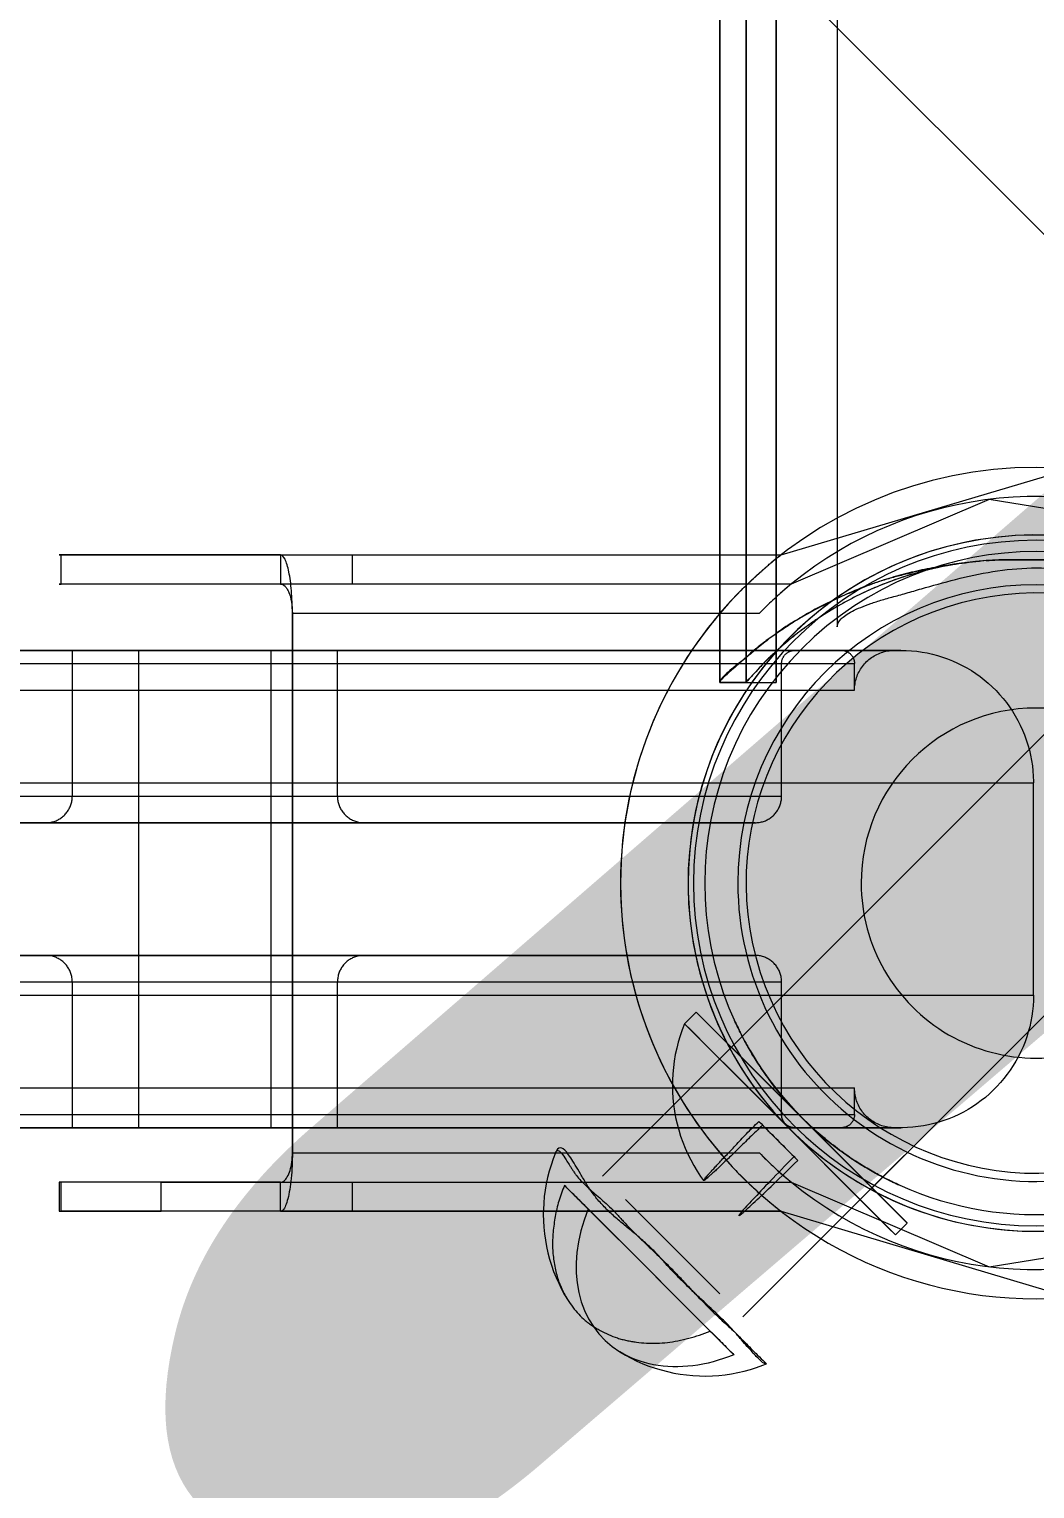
# Model space of a CAD drawing. Header units: millimetres. Extents: x -32954 to 151739, y -65671 to 56243.
# Drawn here: x -11425.02 to -11394.68, y -48959.29 to -48915.26 of the extents above; entities that cross this region are included whole.
import ezdxf

# ---------------------------------------------------------------- set-up
doc = ezdxf.new("R2010")
doc.units = ezdxf.units.MM
for name, color, linetype, lineweight in [('G-IMPT', 7, 'Continuous', 9), ('I-FURN', 7, 'Continuous', 9), ('I-FURN-IDEN', 7, 'Continuous', 9)]:
    doc.layers.add(name, color=color, linetype=linetype, lineweight=lineweight)
doc.styles.add('GOST Common_I', font='GOST_Common Italic.ttf', dxfattribs={"width": 0.9, "height": 150})

# ---------------------------------------------------------------- blocks, each defined once
blk = doc.blocks.new('М25-М26_Столик манипуляционный - МСК-5501_dwg-9496848-О_ТХ_01')
at = {"layer": 'G-IMPT'}
for p, q in [((319.873, 4.075), (324.271, -0.323)), ((319.599, 2.934), (295.204, -21.461)), ((323.143, -0.609), (320.298, 2.235)), ((320.298, 2.235), (323.143, -0.609)), ((314.997, 0.453), (314.643, 0.1)), ((314.997, 0.453), (321.36, -5.91)), ((321.007, -6.264), (314.643, 0.1)), ((314.644, 0.099), (321.007, -6.264)), ((333.551, -0.253), (318.451, -0.253)), ((318.451, -0.253), (331.391, -0.253)), ((331.391, -0.253), (333.75, -0.253)), ((332.314, -0.253), (332.314, -0.253)), ((332.314, -0.253), (332.314, -0.253)), ((333.551, -0.253), (340.173, -0.253)), ((335.834, -0.253), (335.834, -0.253)), ((335.834, -0.253), (335.834, -0.253)), ((340.234, -0.253), (337.154, -0.253)), ((340.234, -0.253), (340.173, -0.253)), ((340.234, -1.133), (340.234, -0.253)), ((340.234, -1.133), (340.234, -0.253)), ((315.704, -0.961), (291.309, -25.356)), ((299.447, -25.703), (323.842, -1.308)), ((319.946, -5.204), (315.704, -0.961)), ((315.704, -0.961), (319.946, -5.203)), ((333.551, -1.133), (318.143, -1.133)), ((333.551, -1.133), (318.143, -1.133)), ((331.391, -1.133), (318.143, -1.133)), ((333.75, -1.133), (331.391, -1.133)), ((332.314, -1.133), (332.314, -1.133)), ((332.314, -1.133), (332.314, -1.133)), ((333.551, -1.133), (340.173, -1.133)), ((335.834, -1.133), (335.834, -1.133)), ((335.834, -1.133), (335.834, -1.133)), ((337.154, -1.133), (340.234, -1.133)), ((340.173, -1.133), (340.234, -1.133)), ((333.194, -2.013), (319.102, -2.013)), ((333.194, -2.013), (320.293, -2.013)), ((333.194, -18.293), (333.194, -2.013)), ((333.194, -2.013), (333.194, -18.293)), ((314.834, -2.773), (356.834, -2.773)), ((356.834, -2.773), (314.834, -2.773)), ((356.634, -2.773), (315.034, -2.773)), ((356.634, -2.773), (315.034, -2.773)), ((316.634, -2.773), (355.034, -2.773)), ((355.034, -2.773), (316.634, -2.773)), ((353.634, -2.773), (318.034, -2.773)), ((353.634, -2.773), (318.034, -2.773)), ((331.834, -2.773), (331.834, -7.173)), ((331.834, -2.773), (339.834, -2.773)), ((339.834, -2.773), (331.834, -2.773)), ((333.834, -2.773), (333.834, -17.173)), ((337.834, -2.773), (333.834, -2.773)), ((337.834, -2.773), (333.834, -2.773)), ((337.834, -17.173), (337.834, -2.773)), ((339.834, -7.173), (339.834, -2.773)), ((316.234, -3.173), (316.234, -3.973)), ((355.434, -3.173), (316.234, -3.173)), ((355.434, -3.173), (316.234, -3.173)), ((318.434, -3.173), (318.434, -7.173)), ((353.234, -3.173), (318.434, -3.173)), ((353.234, -3.173), (318.434, -3.173)), ((355.434, -3.973), (316.234, -3.973)), ((355.434, -3.973), (316.234, -3.973)), ((295.551, -29.599), (319.946, -5.204)), ((321.007, -6.264), (321.361, -5.911)), ((310.834, -6.773), (310.834, -13.173)), ((360.834, -6.773), (310.834, -6.773)), ((360.834, -6.773), (310.834, -6.773)), ((353.234, -7.173), (318.434, -7.173)), ((353.234, -7.173), (318.434, -7.173)), ((339.834, -7.173), (331.834, -7.173)), ((339.834, -7.173), (331.834, -7.173)), ((319.234, -7.973), (352.434, -7.973)), ((352.434, -7.973), (319.234, -7.973)), ((340.634, -7.973), (331.034, -7.973)), ((340.634, -7.973), (331.034, -7.973)), ((352.434, -11.973), (319.234, -11.973)), ((352.434, -11.973), (319.234, -11.973)), ((331.034, -11.973), (340.634, -11.973)), ((340.634, -11.973), (331.034, -11.973)), ((360.834, -13.173), (310.834, -13.173)), ((360.834, -13.173), (310.834, -13.173)), ((318.434, -12.773), (318.434, -16.773)), ((353.234, -12.773), (318.434, -12.773)), ((353.234, -12.773), (318.434, -12.773)), ((331.834, -12.773), (331.834, -17.173)), ((339.834, -12.773), (331.834, -12.773)), ((339.834, -12.773), (331.834, -12.773)), ((339.834, -17.173), (339.834, -12.773)), ((316.234, -15.973), (316.234, -16.773)), ((355.434, -15.973), (316.234, -15.973)), ((355.434, -15.973), (316.234, -15.973)), ((318.6, -16.208), (318.6, -405.607)), ((318.6, -16.208), (318.6, -405.607)), ((318.6, -405.607), (318.6, -16.208)), ((320.3, -16.208), (318.6, -16.208)), ((320.3, -16.208), (318.6, -16.208)), ((318.6, -16.208), (318.6, -405.607)), ((319.5, -405.607), (319.5, -16.208)), ((319.5, -16.208), (319.5, -405.607)), ((320.3, -405.607), (320.3, -16.208)), ((320.3, -405.607), (320.3, -16.208)), ((320.3, -16.208), (320.3, -405.607)), ((320.3, -405.607), (320.3, -16.208)), ((320.3, -16.208), (320.3, -405.607)), ((320.3, -16.208), (320.3, -405.607)), ((355.434, -16.773), (316.234, -16.773)), ((355.434, -16.773), (316.234, -16.773)), ((353.234, -16.773), (318.434, -16.773)), ((353.234, -16.773), (318.434, -16.773)), ((314.834, -17.173), (356.834, -17.173)), ((356.834, -17.173), (314.834, -17.173)), ((315.034, -17.173), (356.634, -17.173)), ((356.634, -17.173), (315.034, -17.173)), ((355.034, -17.173), (316.634, -17.173)), ((355.034, -17.173), (316.634, -17.173)), ((318.034, -17.173), (353.634, -17.173)), ((353.634, -17.173), (318.034, -17.173)), ((339.834, -17.173), (331.834, -17.173)), ((331.834, -17.173), (339.834, -17.173)), ((333.834, -17.173), (337.834, -17.173)), ((337.834, -17.173), (333.834, -17.173)), ((316.754, -402.442), (316.754, -17.881)), ((333.194, -18.293), (319.102, -18.293)), ((333.194, -18.293), (320.293, -18.293)), ((318.143, -19.173), (333.551, -19.173)), ((318.143, -19.173), (333.551, -19.173)), ((318.143, -19.173), (331.391, -19.173)), ((331.391, -19.173), (333.75, -19.173)), ((332.314, -19.173), (332.314, -19.173)), ((332.314, -19.173), (332.314, -19.173)), ((333.551, -19.173), (340.173, -19.173)), ((335.834, -19.173), (335.834, -19.173)), ((335.834, -19.173), (335.834, -19.173)), ((337.154, -19.173), (340.234, -19.173)), ((340.234, -19.173), (340.173, -19.173)), ((304.2, -19.907), (311.5, -19.907)), ((311.5, -19.907), (304.2, -19.907)), ((311.575, -19.907), (305, -19.907)), ((305, -19.907), (311.575, -19.907)), ((333.551, -20.053), (318.451, -20.053)), ((331.391, -20.053), (318.451, -20.053)), ((333.75, -20.053), (331.391, -20.053)), ((332.314, -20.053), (332.314, -20.053)), ((332.314, -20.053), (332.314, -20.053)), ((333.551, -20.053), (340.173, -20.053)), ((335.834, -20.053), (335.834, -20.053)), ((335.834, -20.053), (335.834, -20.053)), ((340.234, -20.053), (337.154, -20.053)), ((340.173, -20.053), (340.234, -20.053)), ((307.926, -27.124), (320.3, -39.498)), ((320.3, -39.498), (307.926, -27.124))]:
    blk.add_line(p, q, dxfattribs=at)
at = {"layer": 'G-IMPT', "flags": 128}
for points in [[(323.312, 3.987), (323.144, 4.086), (322.973, 4.179), (322.797, 4.264), (322.619, 4.343), (322.437, 4.414), (322.253, 4.478), (322.067, 4.534), (321.878, 4.583), (321.687, 4.625), (321.495, 4.658), (321.302, 4.684), (321.108, 4.703), (320.913, 4.713), (320.718, 4.716), (320.523, 4.711), (320.329, 4.698), (320.135, 4.677), (319.942, 4.649), (319.75, 4.613), (319.56, 4.569), (319.372, 4.518), (319.186, 4.459), (319.003, 4.393), (318.892, 4.349)], [(320.584, 3.364), (321.684, 2.264), (322.783, 1.165), (323.883, 0.065), (324.982, -1.034)], [(318.451, -0.253), (309.714, 2.343), (301.527, -1.662), (298.214, -10.153)], [(325.623, -0.159), (325.619, 0.036), (325.608, 0.23), (325.588, 0.424), (325.561, 0.618), (325.526, 0.809), (325.483, 1), (325.433, 1.188), (325.376, 1.374), (325.311, 1.558), (325.238, 1.739), (325.159, 1.917), (325.072, 2.092), (324.979, 2.263), (324.894, 2.405)], [(318.143, -1.133), (312.174, 1.42), (305.764, 0.385), (300.902, -3.917), (299.094, -10.153), (300.902, -16.389), (305.764, -20.692), (312.174, -21.727), (318.143, -19.173)], [(314.997, 0.453), (315.207, 0.254), (315.771, -0.307), (316.622, -1.163), (317.659, -2.209), (318.759, -3.309), (319.787, -4.337), (320.628, -5.178), (321.174, -5.724), (321.361, -5.911)], [(325.256, -2.015), (325.327, -1.834), (325.39, -1.649), (325.446, -1.462), (325.494, -1.273), (325.535, -1.083), (325.568, -0.891), (325.593, -0.697), (325.611, -0.503), (325.621, -0.308), (325.623, -0.159)], [(331.391, -1.133), (331.391, -0.913), (331.391, -0.693), (331.391, -0.473), (331.391, -0.253)], [(333.551, -0.253), (333.551, -0.693), (333.551, -1.133)], [(333.75, -0.253), (334.601, -0.253), (335.452, -0.253), (336.303, -0.253), (337.154, -0.253)], [(337.154, -0.253), (337.154, -0.473), (337.154, -0.693), (337.154, -0.913), (337.154, -1.133)], [(340.173, -0.253), (340.173, -0.473), (340.173, -0.693), (340.173, -0.913), (340.173, -1.133)], [(340.234, -1.133), (340.234, -0.913), (340.234, -0.693), (340.234, -0.473), (340.234, -0.253)], [(321.728, -4.055), (321.724, -3.86), (321.712, -3.665), (321.693, -3.471), (321.666, -3.278), (321.631, -3.086), (321.588, -2.896), (321.538, -2.707), (321.48, -2.521), (321.415, -2.337), (321.343, -2.156), (321.264, -1.978), (321.177, -1.803), (321.083, -1.632), (320.983, -1.465), (320.876, -1.302), (320.789, -1.179)], [(337.154, -1.133), (336.303, -1.133), (335.452, -1.133), (334.601, -1.133), (333.75, -1.133)], [(318.059, -1.902), (318.03, -1.873), (318.002, -1.845), (317.974, -1.816), (317.945, -1.788)], [(310.834, -6.773), (310.837, -6.613), (310.847, -6.454), (310.863, -6.294), (310.885, -6.136), (310.914, -5.979), (310.949, -5.822), (310.99, -5.668), (311.037, -5.515), (311.09, -5.364), (311.15, -5.216), (311.215, -5.07), (311.286, -4.926), (311.363, -4.786), (311.445, -4.649), (311.533, -4.515), (311.626, -4.385), (311.724, -4.258), (311.827, -4.136), (311.935, -4.018), (312.047, -3.904), (312.164, -3.795), (312.285, -3.69), (312.411, -3.591), (312.54, -3.497), (312.673, -3.407), (312.809, -3.324), (312.949, -3.245), (313.091, -3.173), (313.237, -3.106), (313.385, -3.045), (313.535, -2.99), (313.687, -2.941), (313.841, -2.898), (313.997, -2.862), (314.154, -2.832), (314.312, -2.807), (314.471, -2.79), (314.631, -2.778), (314.791, -2.774), (314.834, -2.773)], [(314.834, -2.773), (314.851, -2.773), (314.901, -2.773), (314.985, -2.773), (315.102, -2.773), (315.253, -2.773), (315.436, -2.773), (315.652, -2.773), (315.9, -2.773), (316.18, -2.773), (316.492, -2.773), (316.834, -2.773), (317.207, -2.773), (317.61, -2.773), (318.042, -2.773), (318.502, -2.773), (318.99, -2.773), (319.505, -2.773), (320.046, -2.773), (320.613, -2.773), (321.203, -2.773), (321.817, -2.773), (322.454, -2.773), (323.112, -2.773), (323.79, -2.773), (324.488, -2.773), (325.203, -2.773), (325.936, -2.773), (326.685, -2.773), (327.448, -2.773), (328.225, -2.773), (329.013, -2.773), (329.813, -2.773), (330.622, -2.773), (331.44, -2.773), (332.265, -2.773), (333.095, -2.773), (333.93, -2.773), (334.768, -2.773), (335.607, -2.773), (336.447, -2.773), (337.286, -2.773), (338.123, -2.773), (338.956, -2.773), (339.784, -2.773), (340.605, -2.773), (341.419, -2.773)], [(341.855, -2.773), (341.046, -2.773), (340.228, -2.773), (339.403, -2.773), (338.573, -2.773), (337.738, -2.773), (336.9, -2.773), (336.061, -2.773), (335.221, -2.773), (334.382, -2.773), (333.545, -2.773), (332.712, -2.773), (331.884, -2.773), (331.063, -2.773), (330.249, -2.773), (329.444, -2.773), (328.649, -2.773), (327.866, -2.773), (327.095, -2.773), (326.338, -2.773), (325.597, -2.773), (324.872, -2.773), (324.164, -2.773), (323.476, -2.773), (322.806, -2.773), (322.158, -2.773), (321.532, -2.773), (320.928, -2.773), (320.349, -2.773), (319.794, -2.773), (319.265, -2.773), (318.762, -2.773), (318.287, -2.773), (317.839, -2.773), (317.421, -2.773), (317.032, -2.773), (316.673, -2.773), (316.345, -2.773), (316.047, -2.773), (315.782, -2.773), (315.548, -2.773), (315.348, -2.773), (315.179, -2.773), (315.044, -2.773), (314.942, -2.773), (314.874, -2.773), (314.839, -2.773), (314.834, -2.773)], [(315.034, -2.773), (315.082, -2.774), (315.13, -2.777), (315.178, -2.782), (315.225, -2.789), (315.272, -2.797), (315.319, -2.808), (315.366, -2.82), (315.412, -2.834), (315.457, -2.85), (315.501, -2.868), (315.545, -2.888), (315.588, -2.909), (315.63, -2.932), (315.671, -2.957), (315.712, -2.983), (315.751, -3.011), (315.789, -3.04), (315.825, -3.071), (315.861, -3.104), (315.895, -3.137), (315.928, -3.172), (315.959, -3.209), (315.989, -3.246), (316.017, -3.285), (316.044, -3.325), (316.069, -3.366), (316.092, -3.408), (316.114, -3.45), (316.134, -3.494), (316.153, -3.538), (316.169, -3.584), (316.184, -3.629), (316.197, -3.675), (316.207, -3.722), (316.217, -3.769), (316.224, -3.817), (316.229, -3.864), (316.233, -3.912), (316.234, -3.96), (316.234, -3.973)], [(316.234, -3.173), (316.234, -3.157), (316.235, -3.141), (316.237, -3.125), (316.239, -3.11), (316.242, -3.094), (316.246, -3.078), (316.25, -3.063), (316.254, -3.047), (316.26, -3.032), (316.266, -3.018), (316.272, -3.003), (316.279, -2.989), (316.287, -2.975), (316.295, -2.961), (316.304, -2.947), (316.313, -2.934), (316.323, -2.922), (316.333, -2.91), (316.344, -2.898), (316.355, -2.886), (316.367, -2.875), (316.379, -2.865), (316.392, -2.855), (316.405, -2.846), (316.418, -2.837), (316.432, -2.828), (316.446, -2.821), (316.46, -2.813), (316.474, -2.807), (316.489, -2.8), (316.504, -2.795), (316.519, -2.79), (316.535, -2.786), (316.55, -2.782), (316.566, -2.779), (316.582, -2.777), (316.598, -2.775), (316.614, -2.774), (316.63, -2.773), (316.634, -2.773)], [(316.634, -2.773), (316.649, -2.773), (316.695, -2.773), (316.772, -2.773), (316.879, -2.773), (317.017, -2.773), (317.184, -2.773), (317.382, -2.773), (317.609, -2.773), (317.865, -2.773), (318.15, -2.773), (318.463, -2.773), (318.804, -2.773), (319.172, -2.773), (319.567, -2.773), (319.988, -2.773), (320.434, -2.773), (320.905, -2.773), (321.399, -2.773), (321.917, -2.773), (322.457, -2.773), (323.019, -2.773), (323.601, -2.773), (324.202, -2.773), (324.822, -2.773), (325.46, -2.773), (326.115, -2.773), (326.785, -2.773), (327.469, -2.773), (328.167, -2.773), (328.877, -2.773), (329.598, -2.773), (330.329, -2.773), (331.069, -2.773), (331.817, -2.773), (332.571, -2.773), (333.33, -2.773), (334.093, -2.773), (334.859, -2.773), (335.627, -2.773), (336.395, -2.773), (337.162, -2.773), (337.927, -2.773), (338.688, -2.773), (339.445, -2.773), (340.196, -2.773), (340.941, -2.773), (341.677, -2.773)], [(341.339, -2.773), (340.599, -2.773), (339.851, -2.773), (339.097, -2.773), (338.338, -2.773), (337.575, -2.773), (336.809, -2.773), (336.041, -2.773), (335.273, -2.773), (334.506, -2.773), (333.742, -2.773), (332.98, -2.773), (332.223, -2.773), (331.472, -2.773), (330.728, -2.773), (329.991, -2.773), (329.265, -2.773), (328.549, -2.773), (327.844, -2.773), (327.152, -2.773), (326.474, -2.773), (325.812, -2.773), (325.165, -2.773), (324.535, -2.773), (323.923, -2.773), (323.33, -2.773), (322.758, -2.773), (322.206, -2.773), (321.676, -2.773), (321.169, -2.773), (320.685, -2.773), (320.225, -2.773), (319.791, -2.773), (319.382, -2.773), (318.999, -2.773), (318.643, -2.773), (318.315, -2.773), (318.015, -2.773), (317.743, -2.773), (317.501, -2.773), (317.287, -2.773), (317.104, -2.773), (316.95, -2.773), (316.826, -2.773), (316.733, -2.773), (316.67, -2.773), (316.639, -2.773), (316.634, -2.773)], [(318.034, -2.773), (318.05, -2.774), (318.066, -2.775), (318.082, -2.776), (318.098, -2.778), (318.114, -2.781), (318.129, -2.785), (318.145, -2.789), (318.16, -2.794), (318.175, -2.799), (318.19, -2.805), (318.204, -2.811), (318.219, -2.819), (318.233, -2.826), (318.247, -2.834), (318.26, -2.843), (318.273, -2.852), (318.286, -2.862), (318.298, -2.873), (318.31, -2.883), (318.321, -2.895), (318.332, -2.906), (318.342, -2.918), (318.352, -2.931), (318.362, -2.944), (318.371, -2.957), (318.379, -2.971), (318.387, -2.985), (318.394, -2.999), (318.401, -3.014), (318.407, -3.028), (318.412, -3.043), (318.417, -3.059), (318.422, -3.074), (318.425, -3.09), (318.428, -3.105), (318.431, -3.121), (318.432, -3.137), (318.434, -3.153), (318.434, -3.169), (318.434, -3.173)], [(321.361, -5.911), (321.431, -5.729), (321.495, -5.544), (321.55, -5.358), (321.599, -5.169), (321.64, -4.978), (321.673, -4.786), (321.698, -4.593), (321.716, -4.398), (321.726, -4.204), (321.728, -4.055)], [(318.434, -7.173), (318.435, -7.205), (318.437, -7.237), (318.44, -7.269), (318.444, -7.301), (318.45, -7.332), (318.457, -7.363), (318.465, -7.394), (318.475, -7.425), (318.485, -7.455), (318.497, -7.485), (318.51, -7.514), (318.524, -7.543), (318.54, -7.571), (318.556, -7.598), (318.574, -7.625), (318.592, -7.651), (318.612, -7.676), (318.633, -7.701), (318.654, -7.724), (318.677, -7.747), (318.7, -7.769), (318.724, -7.79), (318.749, -7.81), (318.775, -7.829), (318.802, -7.846), (318.829, -7.863), (318.857, -7.879), (318.886, -7.893), (318.915, -7.907), (318.944, -7.919), (318.974, -7.93), (319.005, -7.94), (319.036, -7.948), (319.067, -7.956), (319.098, -7.962), (319.13, -7.966), (319.162, -7.97), (319.193, -7.972), (319.225, -7.973), (319.234, -7.973)], [(331.034, -7.973), (331.066, -7.973), (331.098, -7.971), (331.13, -7.968), (331.162, -7.963), (331.193, -7.957), (331.224, -7.95), (331.255, -7.942), (331.286, -7.933), (331.316, -7.922), (331.346, -7.91), (331.375, -7.897), (331.403, -7.883), (331.432, -7.868), (331.459, -7.851), (331.486, -7.834), (331.512, -7.815), (331.537, -7.795), (331.562, -7.775), (331.585, -7.753), (331.608, -7.731), (331.63, -7.707), (331.651, -7.683), (331.671, -7.658), (331.689, -7.632), (331.707, -7.606), (331.724, -7.578), (331.74, -7.55), (331.754, -7.522), (331.768, -7.493), (331.78, -7.463), (331.791, -7.433), (331.8, -7.403), (331.809, -7.372), (331.816, -7.341), (331.822, -7.309), (331.827, -7.278), (331.831, -7.246), (331.833, -7.214), (331.834, -7.182), (331.834, -7.173)], [(339.834, -7.173), (339.835, -7.205), (339.837, -7.237), (339.84, -7.269), (339.844, -7.301), (339.85, -7.332), (339.857, -7.363), (339.865, -7.394), (339.875, -7.425), (339.885, -7.455), (339.897, -7.485), (339.91, -7.514), (339.924, -7.543), (339.94, -7.571), (339.956, -7.598), (339.974, -7.625), (339.992, -7.651), (340.012, -7.676), (340.033, -7.701), (340.054, -7.724), (340.077, -7.747), (340.1, -7.769), (340.124, -7.79), (340.149, -7.81), (340.175, -7.829), (340.202, -7.846), (340.229, -7.863), (340.257, -7.879), (340.286, -7.893), (340.315, -7.907), (340.344, -7.919), (340.374, -7.93), (340.405, -7.94), (340.436, -7.948), (340.467, -7.956), (340.498, -7.962), (340.53, -7.966), (340.562, -7.97), (340.593, -7.972), (340.625, -7.973), (340.634, -7.973)], [(319.234, -7.973), (319.247, -7.973), (319.287, -7.973), (319.353, -7.973), (319.446, -7.973), (319.565, -7.973), (319.71, -7.973), (319.881, -7.973), (320.077, -7.973), (320.298, -7.973), (320.544, -7.973), (320.815, -7.973), (321.11, -7.973), (321.428, -7.973), (321.77, -7.973), (322.133, -7.973), (322.519, -7.973), (322.926, -7.973), (323.354, -7.973), (323.802, -7.973), (324.269, -7.973), (324.754, -7.973), (325.257, -7.973), (325.777, -7.973), (326.314, -7.973), (326.865, -7.973), (327.431, -7.973), (328.01, -7.973), (328.602, -7.973), (329.205, -7.973), (329.819, -7.973), (330.442, -7.973), (331.075, -7.973), (331.714, -7.973), (332.361, -7.973), (333.013, -7.973), (333.669, -7.973), (334.329, -7.973), (334.991, -7.973), (335.655, -7.973), (336.319, -7.973), (336.982, -7.973), (337.643, -7.973), (338.302, -7.973), (338.956, -7.973), (339.606, -7.973), (340.249, -7.973), (340.885, -7.973), (341.514, -7.973)], [(341.226, -7.973), (340.594, -7.973), (339.954, -7.973), (339.307, -7.973), (338.656, -7.973), (337.999, -7.973), (337.339, -7.973), (336.677, -7.973), (336.013, -7.973), (335.349, -7.973), (334.686, -7.973), (334.025, -7.973), (333.366, -7.973), (332.712, -7.973), (332.063, -7.973), (331.419, -7.973), (330.783, -7.973), (330.154, -7.973), (329.535, -7.973), (328.926, -7.973), (328.328, -7.973), (327.742, -7.973), (327.169, -7.973), (326.609, -7.973), (326.065, -7.973), (325.536, -7.973), (325.024, -7.973), (324.529, -7.973), (324.052, -7.973), (323.593, -7.973), (323.155, -7.973), (322.736, -7.973), (322.339, -7.973), (321.963, -7.973), (321.61, -7.973), (321.279, -7.973), (320.971, -7.973), (320.688, -7.973), (320.428, -7.973), (320.193, -7.973), (319.983, -7.973), (319.799, -7.973), (319.64, -7.973), (319.507, -7.973), (319.4, -7.973), (319.32, -7.973), (319.266, -7.973), (319.238, -7.973), (319.234, -7.973)], [(318.451, -20.053), (309.714, -22.65), (301.527, -18.645), (298.214, -10.153)], [(319.234, -11.973), (319.202, -11.974), (319.17, -11.976), (319.138, -11.979), (319.107, -11.984), (319.075, -11.989), (319.044, -11.996), (319.013, -12.004), (318.982, -12.014), (318.952, -12.025), (318.923, -12.036), (318.893, -12.05), (318.865, -12.064), (318.837, -12.079), (318.809, -12.096), (318.782, -12.113), (318.756, -12.132), (318.731, -12.151), (318.707, -12.172), (318.683, -12.193), (318.66, -12.216), (318.638, -12.239), (318.617, -12.264), (318.598, -12.289), (318.579, -12.314), (318.561, -12.341), (318.544, -12.368), (318.528, -12.396), (318.514, -12.425), (318.501, -12.454), (318.488, -12.483), (318.477, -12.513), (318.468, -12.544), (318.459, -12.575), (318.452, -12.606), (318.446, -12.637), (318.441, -12.669), (318.437, -12.701), (318.435, -12.733), (318.434, -12.765), (318.434, -12.773)], [(341.226, -11.973), (340.594, -11.973), (339.954, -11.973), (339.307, -11.973), (338.656, -11.973), (337.999, -11.973), (337.339, -11.973), (336.677, -11.973), (336.013, -11.973), (335.349, -11.973), (334.686, -11.973), (334.025, -11.973), (333.366, -11.973), (332.712, -11.973), (332.063, -11.973), (331.419, -11.973), (330.783, -11.973), (330.154, -11.973), (329.535, -11.973), (328.926, -11.973), (328.328, -11.973), (327.742, -11.973), (327.169, -11.973), (326.609, -11.973), (326.065, -11.973), (325.536, -11.973), (325.024, -11.973), (324.529, -11.973), (324.052, -11.973), (323.593, -11.973), (323.155, -11.973), (322.736, -11.973), (322.339, -11.973), (321.963, -11.973), (321.61, -11.973), (321.279, -11.973), (320.971, -11.973), (320.688, -11.973), (320.428, -11.973), (320.193, -11.973), (319.983, -11.973), (319.799, -11.973), (319.64, -11.973), (319.507, -11.973), (319.4, -11.973), (319.32, -11.973), (319.266, -11.973), (319.238, -11.973), (319.234, -11.973)], [(319.234, -11.973), (319.247, -11.973), (319.287, -11.973), (319.353, -11.973), (319.446, -11.973), (319.565, -11.973), (319.71, -11.973), (319.881, -11.973), (320.077, -11.973), (320.298, -11.973), (320.544, -11.973), (320.815, -11.973), (321.11, -11.973), (321.428, -11.973), (321.77, -11.973), (322.133, -11.973), (322.519, -11.973), (322.926, -11.973), (323.354, -11.973), (323.802, -11.973), (324.269, -11.973), (324.754, -11.973), (325.257, -11.973), (325.777, -11.973), (326.314, -11.973), (326.865, -11.973), (327.431, -11.973), (328.01, -11.973), (328.602, -11.973), (329.205, -11.973), (329.819, -11.973), (330.442, -11.973), (331.075, -11.973), (331.714, -11.973), (332.361, -11.973), (333.013, -11.973), (333.669, -11.973), (334.329, -11.973), (334.991, -11.973), (335.655, -11.973), (336.319, -11.973), (336.982, -11.973), (337.643, -11.973), (338.302, -11.973), (338.956, -11.973), (339.606, -11.973), (340.249, -11.973), (340.885, -11.973), (341.514, -11.973)], [(331.834, -12.773), (331.833, -12.741), (331.831, -12.709), (331.828, -12.678), (331.824, -12.646), (331.818, -12.614), (331.811, -12.583), (331.803, -12.552), (331.793, -12.522), (331.783, -12.491), (331.771, -12.462), (331.758, -12.433), (331.744, -12.404), (331.728, -12.376), (331.712, -12.348), (331.694, -12.322), (331.676, -12.296), (331.656, -12.27), (331.636, -12.246), (331.614, -12.222), (331.591, -12.199), (331.568, -12.178), (331.544, -12.157), (331.519, -12.137), (331.493, -12.118), (331.466, -12.1), (331.439, -12.083), (331.411, -12.068), (331.383, -12.053), (331.354, -12.04), (331.324, -12.028), (331.294, -12.017), (331.263, -12.007), (331.233, -11.998), (331.201, -11.991), (331.17, -11.985), (331.138, -11.98), (331.107, -11.977), (331.075, -11.974), (331.043, -11.973), (331.034, -11.973)], [(340.634, -11.973), (340.602, -11.974), (340.57, -11.976), (340.538, -11.979), (340.507, -11.984), (340.475, -11.989), (340.444, -11.996), (340.413, -12.004), (340.382, -12.014), (340.352, -12.025), (340.323, -12.036), (340.293, -12.05), (340.265, -12.064), (340.237, -12.079), (340.209, -12.096), (340.182, -12.113), (340.156, -12.132), (340.131, -12.151), (340.107, -12.172), (340.083, -12.193), (340.06, -12.216), (340.038, -12.239), (340.017, -12.264), (339.998, -12.289), (339.979, -12.314), (339.961, -12.341), (339.944, -12.368), (339.928, -12.396), (339.914, -12.425), (339.901, -12.454), (339.888, -12.483), (339.877, -12.513), (339.868, -12.544), (339.859, -12.575), (339.852, -12.606), (339.846, -12.637), (339.841, -12.669), (339.837, -12.701), (339.835, -12.733), (339.834, -12.765), (339.834, -12.773)], [(314.834, -17.173), (314.674, -17.17), (314.514, -17.161), (314.355, -17.145), (314.197, -17.122), (314.039, -17.094), (313.883, -17.059), (313.729, -17.018), (313.576, -16.97), (313.425, -16.917), (313.276, -16.858), (313.13, -16.792), (312.987, -16.721), (312.847, -16.645), (312.709, -16.562), (312.575, -16.475), (312.445, -16.382), (312.319, -16.284), (312.197, -16.181), (312.078, -16.073), (311.965, -15.96), (311.855, -15.843), (311.751, -15.722), (311.652, -15.597), (311.557, -15.467), (311.468, -15.335), (311.384, -15.198), (311.306, -15.059), (311.234, -14.916), (311.167, -14.771), (311.106, -14.623), (311.051, -14.472), (311.002, -14.32), (310.959, -14.166), (310.923, -14.01), (310.892, -13.853), (310.868, -13.695), (310.851, -13.536), (310.839, -13.376), (310.834, -13.216), (310.834, -13.173)], [(316.234, -15.973), (316.233, -16.021), (316.23, -16.069), (316.225, -16.117), (316.219, -16.164), (316.21, -16.212), (316.2, -16.259), (316.187, -16.305), (316.173, -16.351), (316.157, -16.396), (316.139, -16.441), (316.12, -16.484), (316.098, -16.527), (316.075, -16.57), (316.051, -16.611), (316.024, -16.651), (315.997, -16.69), (315.967, -16.728), (315.936, -16.765), (315.904, -16.8), (315.87, -16.834), (315.835, -16.867), (315.799, -16.898), (315.761, -16.928), (315.722, -16.956), (315.682, -16.983), (315.642, -17.008), (315.6, -17.032), (315.557, -17.053), (315.513, -17.073), (315.469, -17.092), (315.424, -17.108), (315.378, -17.123), (315.332, -17.136), (315.285, -17.147), (315.238, -17.156), (315.191, -17.163), (315.143, -17.168), (315.095, -17.172), (315.047, -17.173), (315.034, -17.173)], [(318.6, -16.208), (318.6, -113.558), (318.6, -210.907), (318.6, -308.257), (318.6, -405.607)], [(319.45, -16.208), (319.238, -16.208), (319.025, -16.208), (318.813, -16.208), (318.6, -16.208)], [(318.6, -16.208), (318.6, -113.558), (318.6, -210.907), (318.6, -308.257), (318.6, -405.607)], [(320.3, -16.208), (320.292, -16.208), (320.284, -16.208), (320.276, -16.208), (320.269, -16.208), (320.261, -16.208), (320.253, -16.208), (320.245, -16.208), (320.237, -16.208), (320.229, -16.208), (320.222, -16.208), (320.214, -16.208), (320.206, -16.208), (320.198, -16.208), (320.19, -16.208), (320.182, -16.208), (320.175, -16.208), (320.167, -16.208), (320.159, -16.208), (320.151, -16.208), (320.143, -16.208), (320.135, -16.208), (320.127, -16.208), (320.12, -16.208), (320.112, -16.208), (320.104, -16.208), (320.096, -16.208), (320.088, -16.208), (320.08, -16.208), (320.073, -16.208), (320.065, -16.208), (320.057, -16.208), (320.049, -16.208), (320.041, -16.208), (320.033, -16.208), (320.025, -16.208), (320.018, -16.208), (320.01, -16.208), (320.002, -16.208), (319.994, -16.208), (319.986, -16.208), (319.978, -16.208), (319.971, -16.208), (319.963, -16.208), (319.955, -16.208), (319.947, -16.208), (319.939, -16.208), (319.931, -16.208), (319.924, -16.208), (319.916, -16.208), (319.908, -16.208), (319.9, -16.208), (319.892, -16.208), (319.884, -16.208), (319.876, -16.208), (319.869, -16.208), (319.861, -16.208), (319.853, -16.208), (319.845, -16.208), (319.837, -16.208), (319.829, -16.208), (319.822, -16.208), (319.814, -16.208), (319.806, -16.208), (319.798, -16.208), (319.79, -16.208), (319.782, -16.208), (319.775, -16.208), (319.767, -16.208), (319.759, -16.208), (319.751, -16.208), (319.743, -16.208), (319.735, -16.208), (319.727, -16.208), (319.72, -16.208), (319.712, -16.208), (319.704, -16.208), (319.696, -16.208), (319.688, -16.208), (319.68, -16.208), (319.673, -16.208), (319.665, -16.208), (319.657, -16.208), (319.649, -16.208), (319.641, -16.208), (319.633, -16.208), (319.625, -16.208), (319.618, -16.208), (319.61, -16.208), (319.602, -16.208), (319.594, -16.208), (319.586, -16.208), (319.578, -16.208), (319.571, -16.208), (319.563, -16.208), (319.555, -16.208), (319.547, -16.208), (319.539, -16.208), (319.531, -16.208), (319.524, -16.208), (319.516, -16.208), (319.508, -16.208), (319.5, -16.208)], [(319.5, -405.607), (319.5, -308.257), (319.5, -210.907), (319.5, -113.558), (319.5, -16.208)], [(319.5, -16.208), (319.508, -16.208), (319.516, -16.208), (319.523, -16.208), (319.531, -16.208), (319.539, -16.208), (319.547, -16.208), (319.554, -16.208), (319.562, -16.208), (319.57, -16.208), (319.578, -16.208), (319.585, -16.208), (319.593, -16.208), (319.601, -16.208), (319.609, -16.208), (319.617, -16.208), (319.624, -16.208), (319.632, -16.208), (319.64, -16.208), (319.648, -16.208), (319.655, -16.208), (319.663, -16.208), (319.671, -16.208), (319.679, -16.208), (319.686, -16.208), (319.694, -16.208), (319.702, -16.208), (319.71, -16.208), (319.717, -16.208), (319.725, -16.208), (319.733, -16.208), (319.741, -16.208), (319.749, -16.208), (319.756, -16.208), (319.764, -16.208), (319.772, -16.208), (319.78, -16.208), (319.787, -16.208), (319.795, -16.208), (319.803, -16.208), (319.811, -16.208), (319.818, -16.208), (319.826, -16.208), (319.834, -16.208), (319.842, -16.208), (319.85, -16.208), (319.857, -16.208), (319.865, -16.208), (319.873, -16.208), (319.881, -16.208), (319.888, -16.208), (319.896, -16.208), (319.904, -16.208), (319.912, -16.208), (319.919, -16.208), (319.927, -16.208), (319.935, -16.208), (319.943, -16.208), (319.95, -16.208), (319.958, -16.208), (319.966, -16.208), (319.974, -16.208), (319.982, -16.208), (319.989, -16.208), (319.997, -16.208), (320.005, -16.208), (320.013, -16.208), (320.02, -16.208), (320.028, -16.208), (320.036, -16.208), (320.044, -16.208), (320.051, -16.208), (320.059, -16.208), (320.067, -16.208), (320.075, -16.208), (320.083, -16.208), (320.09, -16.208), (320.098, -16.208), (320.106, -16.208), (320.114, -16.208), (320.121, -16.208), (320.129, -16.208), (320.137, -16.208), (320.145, -16.208), (320.152, -16.208), (320.16, -16.208), (320.168, -16.208), (320.176, -16.208), (320.183, -16.208), (320.191, -16.208), (320.199, -16.208), (320.207, -16.208), (320.215, -16.208), (320.222, -16.208), (320.23, -16.208), (320.238, -16.208), (320.246, -16.208), (320.253, -16.208), (320.261, -16.208), (320.269, -16.208), (320.277, -16.208), (320.284, -16.208), (320.292, -16.208), (320.3, -16.208)], [(319.5, -16.208), (319.7, -16.208), (319.9, -16.208), (320.1, -16.208), (320.3, -16.208)], [(316.634, -17.173), (316.618, -17.173), (316.602, -17.172), (316.586, -17.17), (316.57, -17.168), (316.555, -17.165), (316.539, -17.162), (316.524, -17.158), (316.508, -17.153), (316.493, -17.148), (316.478, -17.142), (316.464, -17.135), (316.449, -17.128), (316.435, -17.12), (316.422, -17.112), (316.408, -17.103), (316.395, -17.094), (316.383, -17.084), (316.37, -17.074), (316.358, -17.063), (316.347, -17.052), (316.336, -17.04), (316.326, -17.028), (316.316, -17.016), (316.306, -17.003), (316.297, -16.989), (316.289, -16.976), (316.281, -16.962), (316.274, -16.948), (316.267, -16.933), (316.261, -16.918), (316.256, -16.903), (316.251, -16.888), (316.247, -16.873), (316.243, -16.857), (316.24, -16.841), (316.237, -16.825), (316.236, -16.81), (316.235, -16.794), (316.234, -16.778), (316.234, -16.773)], [(318.434, -16.773), (318.434, -16.789), (318.433, -16.805), (318.431, -16.821), (318.429, -16.837), (318.426, -16.853), (318.423, -16.868), (318.418, -16.884), (318.414, -16.899), (318.408, -16.914), (318.402, -16.929), (318.396, -16.944), (318.389, -16.958), (318.381, -16.972), (318.373, -16.986), (318.364, -16.999), (318.355, -17.012), (318.345, -17.025), (318.335, -17.037), (318.324, -17.049), (318.313, -17.06), (318.301, -17.071), (318.289, -17.082), (318.276, -17.092), (318.263, -17.101), (318.25, -17.11), (318.237, -17.118), (318.223, -17.126), (318.208, -17.133), (318.194, -17.14), (318.179, -17.146), (318.164, -17.152), (318.149, -17.157), (318.133, -17.161), (318.118, -17.164), (318.102, -17.167), (318.086, -17.17), (318.07, -17.172), (318.054, -17.173), (318.038, -17.173), (318.034, -17.173)], [(341.855, -17.173), (341.046, -17.173), (340.228, -17.173), (339.403, -17.173), (338.573, -17.173), (337.738, -17.173), (336.9, -17.173), (336.061, -17.173), (335.221, -17.173), (334.382, -17.173), (333.545, -17.173), (332.712, -17.173), (331.884, -17.173), (331.063, -17.173), (330.249, -17.173), (329.444, -17.173), (328.649, -17.173), (327.866, -17.173), (327.095, -17.173), (326.338, -17.173), (325.597, -17.173), (324.872, -17.173), (324.164, -17.173), (323.476, -17.173), (322.806, -17.173), (322.158, -17.173), (321.532, -17.173), (320.928, -17.173), (320.349, -17.173), (319.794, -17.173), (319.265, -17.173), (318.762, -17.173), (318.287, -17.173), (317.839, -17.173), (317.421, -17.173), (317.032, -17.173), (316.673, -17.173), (316.345, -17.173), (316.047, -17.173), (315.782, -17.173), (315.548, -17.173), (315.348, -17.173), (315.179, -17.173), (315.044, -17.173), (314.942, -17.173), (314.874, -17.173), (314.839, -17.173), (314.834, -17.173)], [(314.834, -17.173), (314.851, -17.173), (314.901, -17.173), (314.985, -17.173), (315.102, -17.173), (315.253, -17.173), (315.436, -17.173), (315.652, -17.173), (315.9, -17.173), (316.18, -17.173), (316.492, -17.173), (316.834, -17.173), (317.207, -17.173), (317.61, -17.173), (318.042, -17.173), (318.502, -17.173), (318.99, -17.173), (319.505, -17.173), (320.046, -17.173), (320.613, -17.173), (321.203, -17.173), (321.817, -17.173), (322.454, -17.173), (323.112, -17.173), (323.79, -17.173), (324.488, -17.173), (325.203, -17.173), (325.936, -17.173), (326.685, -17.173), (327.448, -17.173), (328.225, -17.173), (329.013, -17.173), (329.813, -17.173), (330.622, -17.173), (331.44, -17.173), (332.265, -17.173), (333.095, -17.173), (333.93, -17.173), (334.768, -17.173), (335.607, -17.173), (336.447, -17.173), (337.286, -17.173), (338.123, -17.173), (338.956, -17.173), (339.784, -17.173), (340.605, -17.173), (341.419, -17.173)], [(341.339, -17.173), (340.599, -17.173), (339.851, -17.173), (339.097, -17.173), (338.338, -17.173), (337.575, -17.173), (336.809, -17.173), (336.041, -17.173), (335.273, -17.173), (334.506, -17.173), (333.742, -17.173), (332.98, -17.173), (332.223, -17.173), (331.472, -17.173), (330.728, -17.173), (329.991, -17.173), (329.265, -17.173), (328.549, -17.173), (327.844, -17.173), (327.152, -17.173), (326.474, -17.173), (325.812, -17.173), (325.165, -17.173), (324.535, -17.173), (323.923, -17.173), (323.33, -17.173), (322.758, -17.173), (322.206, -17.173), (321.676, -17.173), (321.169, -17.173), (320.685, -17.173), (320.225, -17.173), (319.791, -17.173), (319.382, -17.173), (318.999, -17.173), (318.643, -17.173), (318.315, -17.173), (318.015, -17.173), (317.743, -17.173), (317.501, -17.173), (317.287, -17.173), (317.104, -17.173), (316.95, -17.173), (316.826, -17.173), (316.733, -17.173), (316.67, -17.173), (316.639, -17.173), (316.634, -17.173)], [(316.634, -17.173), (316.649, -17.173), (316.695, -17.173), (316.772, -17.173), (316.879, -17.173), (317.017, -17.173), (317.184, -17.173), (317.382, -17.173), (317.609, -17.173), (317.865, -17.173), (318.15, -17.173), (318.463, -17.173), (318.804, -17.173), (319.172, -17.173), (319.567, -17.173), (319.988, -17.173), (320.434, -17.173), (320.905, -17.173), (321.399, -17.173), (321.917, -17.173), (322.457, -17.173), (323.019, -17.173), (323.601, -17.173), (324.202, -17.173), (324.822, -17.173), (325.46, -17.173), (326.115, -17.173), (326.785, -17.173), (327.469, -17.173), (328.167, -17.173), (328.877, -17.173), (329.598, -17.173), (330.329, -17.173), (331.069, -17.173), (331.817, -17.173), (332.571, -17.173), (333.33, -17.173), (334.093, -17.173), (334.859, -17.173), (335.627, -17.173), (336.395, -17.173), (337.162, -17.173), (337.927, -17.173), (338.688, -17.173), (339.445, -17.173), (340.196, -17.173), (340.941, -17.173), (341.677, -17.173)], [(316.754, -402.442), (316.754, -306.302), (316.754, -210.161), (316.754, -114.021), (316.754, -17.881)], [(331.391, -20.053), (331.391, -19.833), (331.391, -19.613), (331.391, -19.393), (331.391, -19.173)], [(333.551, -20.053), (333.551, -19.833), (333.551, -19.613), (333.551, -19.393), (333.551, -19.173)], [(333.75, -19.173), (334.601, -19.173), (335.452, -19.173), (336.303, -19.173), (337.154, -19.173)], [(340.173, -19.173), (340.173, -19.393), (340.173, -19.613), (340.173, -19.833), (340.173, -20.053)], [(311.575, -19.907), (311.556, -19.907), (311.537, -19.907), (311.519, -19.907), (311.5, -19.907)], [(337.154, -20.053), (336.303, -20.053), (335.452, -20.053), (334.601, -20.053), (333.75, -20.053)]]:
    blk.add_lwpolyline(points, dxfattribs=at)
at = {"layer": 'G-IMPT'}
for radius, start, end in [(12.54, 360, 180), (11.66, 44.2758, 315.7242), (10.34, 0, 180), (10.5, 285.0016, 105.0016), (10.5, 360, 105.0016), (10.5, 105.0016, 285.0016), (10, 45, 225), (10, 45, 225), (9, 360, 105.0016), (8.75, 105.0016, 285.0016), (8.75, 285.0016, 105.0016), (12.54, 360, 40.4755), (10, 225, 45), (10, 225, 45), (5.28, 360, 180), (5.28, 360, 180), (12.54, 180, 0), (10.5, 180, 285.0016), (10.34, 180, 360), (9, 180, 360), (5.28, 180, 360), (5.28, 180, 360), (10.5, 285.0016, 360), (12.54, 319.5245, 360)]:
    blk.add_arc((310.754, -10.153), radius, start, end, dxfattribs=at)
blk.add_ellipse((320.393, 0.196), major_axis=(3.406, 3.406), ratio=0.74201, start_param=5.22798, end_param=6.456384, dxfattribs=at)
for points in [[(319.873, 4.075), (320.297, 4.245), (321.116, 4.466), (322.329, 4.436), (323, 4.177), (323.312, 3.987)], [(319.941, 3.3), (319.774, 3.464), (319.48, 3.763), (319.145, 4.096), (318.938, 4.302), (318.893, 4.349), (318.892, 4.349)], [(320.584, 3.364), (320.442, 3.505), (320.182, 3.766), (319.968, 3.979), (319.873, 4.075)], [(319.729, -0.118), (319.721, -0.114), (319.631, -0.181), (319.267, -0.513), (318.696, -1.056), (318.214, -1.525), (317.945, -1.788)], [(318.059, -1.902), (318.323, -1.632), (318.792, -1.149), (319.337, -0.576), (319.669, -0.212), (319.734, -0.124), (319.729, -0.118)], [(324.271, -0.323), (324.413, -0.465), (324.673, -0.725), (324.887, -0.939), (324.982, -1.034)], [(333.194, -2.013), (333.194, -1.883), (333.199, -1.62), (333.225, -1.24), (333.27, -0.903), (333.33, -0.621), (333.397, -0.412), (333.472, -0.282), (333.524, -0.253), (333.551, -0.253)], [(333.551, -1.133), (333.514, -1.133), (333.443, -1.16), (333.345, -1.281), (333.261, -1.476), (333.204, -1.73), (333.193, -1.919), (333.194, -2.013)], [(317.945, -1.788), (318.12, -1.962), (318.474, -2.317), (318.83, -2.673), (319.005, -2.848)], [(319.119, -2.962), (318.945, -2.788), (318.59, -2.433), (318.235, -2.077), (318.059, -1.902)], [(333.194, -18.293), (333.195, -18.524), (333.213, -18.984), (333.292, -19.57), (333.412, -19.962), (333.502, -20.053), (333.551, -20.053)], [(311.5, -19.907), (311.626, -19.907), (311.879, -19.903), (312.133, -19.889), (312.259, -19.88)], [(311.5, -19.907), (311.625, -19.907), (311.875, -19.903), (312.125, -19.889), (312.25, -19.881)], [(312.258, -19.88), (312.144, -19.889), (311.916, -19.903), (311.688, -19.907), (311.575, -19.907)]]:
    blk.add_open_spline(points, degree=3, dxfattribs=at)
for points, knots in [([(318.892, 4.349), (318.917, 4.359), (318.992, 4.328), (319.183, 4.145), (319.409, 3.892), (319.604, 3.669), (319.726, 3.529), (319.823, 3.418), (319.926, 3.303), (320.076, 3.147), (320.365, 2.862), (320.745, 2.51), (321.151, 2.126), (321.41, 1.873), (321.617, 1.663), (321.771, 1.502), (321.911, 1.351), (322.037, 1.21), (322.185, 1.04), (322.353, 0.871), (322.537, 0.701), (322.749, 0.515), (323.015, 0.295), (323.325, 0.039), (323.618, -0.22), (323.886, -0.49), (324.085, -0.728), (324.228, -0.928), (324.325, -1.083), (324.416, -1.238), (324.531, -1.433), (324.661, -1.657), (324.799, -1.88), (324.96, -2.102), (325.121, -2.218), (325.216, -2.113), (325.256, -2.015)], [0, 0, 0, 0, 0.0625, 0.125, 0.1875, 0.21875, 0.234375, 0.25, 0.265625, 0.28125, 0.3125, 0.375, 0.40625, 0.4375, 0.453125, 0.46875, 0.484375, 0.496094, 0.507812, 0.53125, 0.546875, 0.5625, 0.59375, 0.625, 0.65625, 0.6875, 0.71875, 0.734375, 0.75, 0.765625, 0.78125, 0.8125, 0.84375, 0.875, 0.9375, 1, 1, 1, 1]), ([(324.894, 2.405), (324.793, 2.569), (324.623, 2.793), (324.393, 3.009), (324.253, 3.121), (324.143, 3.199), (324.028, 3.272), (323.869, 3.364), (323.657, 3.469), (323.433, 3.555), (323.247, 3.611), (323.106, 3.645), (322.961, 3.672), (322.764, 3.702), (322.511, 3.725), (322.199, 3.73), (321.776, 3.698), (321.237, 3.591), (320.801, 3.447), (320.584, 3.364)], [0, 0, 0, 0, 0.125, 0.1875, 0.21875, 0.25, 0.28125, 0.3125, 0.375, 0.4375, 0.46875, 0.5, 0.53125, 0.5625, 0.625, 0.6875, 0.75, 0.875, 1, 1, 1, 1]), ([(325.256, -2.015), (325.235, -2.065), (325.186, -2.11), (325.081, -2.028), (324.963, -1.853), (324.86, -1.688), (324.795, -1.584), (324.743, -1.502), (324.687, -1.418), (324.606, -1.309), (324.491, -1.176), (324.334, -1.02), (324.16, -0.863), (323.973, -0.703), (323.775, -0.532), (323.605, -0.375), (323.468, -0.237), (323.366, -0.125), (323.263, -0.01), (323.123, 0.142), (322.941, 0.329), (322.717, 0.55), (322.411, 0.844), (322.1, 1.137), (321.832, 1.4), (321.682, 1.553), (321.534, 1.709), (321.352, 1.904), (321.065, 2.209), (320.716, 2.572), (320.316, 2.967), (320.063, 3.196), (319.941, 3.3)], [0, 0, 0, 0, 0.0625, 0.125, 0.1875, 0.21875, 0.234375, 0.25, 0.265625, 0.28125, 0.3125, 0.34375, 0.375, 0.40625, 0.4375, 0.46875, 0.484375, 0.5, 0.515625, 0.53125, 0.5625, 0.59375, 0.625, 0.6875, 0.71875, 0.734375, 0.75, 0.78125, 0.8125, 0.875, 0.9375, 1, 1, 1, 1]), ([(324.982, -1.034), (325.053, -0.877), (325.137, -0.64), (325.219, -0.329), (325.265, -0.102), (325.302, 0.137), (325.328, 0.379), (325.344, 0.608), (325.347, 0.879), (325.32, 1.167), (325.268, 1.462), (325.22, 1.664), (325.163, 1.85), (325.067, 2.097), (324.972, 2.28), (324.894, 2.405)], [0, 0, 0, 0, 0.125, 0.1875, 0.25, 0.3125, 0.375, 0.4375, 0.5, 0.625, 0.6875, 0.75, 0.8125, 0.875, 1, 1, 1, 1]), ([(320.293, -2.013), (320.188, -1.892), (320.028, -1.71), (319.811, -1.479), (319.648, -1.312), (319.485, -1.151), (319.324, -0.998), (319.166, -0.853), (319.015, -0.718), (318.882, -0.604), (318.769, -0.51), (318.67, -0.425), (318.568, -0.347), (318.483, -0.275), (318.456, -0.253), (318.451, -0.253)], [0, 0, 0, 0, 0.142857, 0.214286, 0.285714, 0.357143, 0.428571, 0.5, 0.571429, 0.642857, 0.696429, 0.75, 0.821429, 0.892857, 1, 1, 1, 1]), ([(317.825, -3.082), (317.654, -2.912), (317.311, -2.594), (316.81, -2.187), (316.306, -1.829), (315.845, -1.541), (315.452, -1.322), (315.191, -1.191), (315.05, -1.123), (314.945, -1.073), (314.908, -1.057), (314.903, -1.055)], [0, 0, 0, 0, 0.125, 0.25, 0.375, 0.5, 0.625, 0.75, 0.8125, 0.875, 1, 1, 1, 1]), ([(314.903, -1.055), (314.908, -1.057), (314.945, -1.073), (315.05, -1.123), (315.191, -1.191), (315.451, -1.322), (315.843, -1.54), (316.305, -1.828), (316.81, -2.187), (317.311, -2.593), (317.654, -2.911), (317.825, -3.082)], [0, 0, 0, 0, 0.125, 0.1875, 0.25, 0.375, 0.5, 0.625, 0.75, 0.875, 1, 1, 1, 1]), ([(317.825, -3.082), (317.654, -2.912), (317.311, -2.594), (316.81, -2.187), (316.306, -1.829), (315.845, -1.541), (315.452, -1.322), (315.191, -1.191), (315.05, -1.123), (314.945, -1.073), (314.908, -1.057), (314.903, -1.055)], [0, 0, 0, 0, 0.125, 0.25, 0.375, 0.5, 0.625, 0.75, 0.8125, 0.875, 1, 1, 1, 1]), ([(314.903, -1.055), (314.908, -1.057), (314.945, -1.073), (315.05, -1.123), (315.191, -1.191), (315.451, -1.322), (315.843, -1.54), (316.305, -1.828), (316.81, -2.187), (317.311, -2.593), (317.654, -2.911), (317.825, -3.082)], [0, 0, 0, 0, 0.125, 0.1875, 0.25, 0.375, 0.5, 0.625, 0.75, 0.875, 1, 1, 1, 1]), ([(319.102, -2.013), (318.968, -1.875), (318.781, -1.693), (318.552, -1.484), (318.42, -1.367), (318.31, -1.273), (318.187, -1.169), (318.148, -1.138), (318.143, -1.133)], [0, 0, 0, 0, 0.333333, 0.458333, 0.583333, 0.6875, 0.791667, 1, 1, 1, 1]), ([(319.005, -2.848), (319.141, -2.726), (319.333, -2.542), (319.569, -2.308), (319.734, -2.141), (319.892, -1.987), (320.04, -1.848), (320.177, -1.722), (320.278, -1.624), (320.352, -1.55), (320.423, -1.483), (320.506, -1.409), (320.591, -1.336), (320.659, -1.276), (320.711, -1.226), (320.763, -1.181), (320.784, -1.171), (320.789, -1.179)], [0, 0, 0, 0, 0.125, 0.1875, 0.25, 0.3125, 0.375, 0.4375, 0.5, 0.53125, 0.5625, 0.625, 0.6875, 0.75, 0.8125, 0.875, 1, 1, 1, 1]), ([(320.789, -1.179), (320.789, -1.178), (320.776, -1.198), (320.734, -1.256), (320.689, -1.314), (320.629, -1.383), (320.551, -1.464), (320.46, -1.56), (320.359, -1.674), (320.246, -1.799), (320.116, -1.932), (319.974, -2.077), (319.823, -2.237), (319.665, -2.41), (319.438, -2.65), (319.251, -2.837), (319.119, -2.962)], [0, 0, 0, 0, 0.125, 0.1875, 0.25, 0.3125, 0.375, 0.4375, 0.5, 0.5625, 0.625, 0.6875, 0.75, 0.8125, 0.875, 1, 1, 1, 1]), ([(317.825, -3.082), (318.015, -3.272), (318.357, -3.645), (318.774, -4.169), (319.051, -4.566), (319.236, -4.855), (319.398, -5.121), (319.57, -5.427), (319.728, -5.737), (319.811, -5.914), (319.847, -5.991), (319.856, -6.011), (319.847, -5.991), (319.812, -5.915), (319.728, -5.738), (319.57, -5.429), (319.399, -5.122), (319.237, -4.857), (319.052, -4.568), (318.775, -4.171), (318.358, -3.645), (318.015, -3.272), (317.825, -3.082)], [0, 0, 0, 0, 0.0625, 0.125, 0.1875, 0.21875, 0.25, 0.3125, 0.375, 0.4375, 0.46875, 0.5, 0.53125, 0.5625, 0.625, 0.6875, 0.75, 0.78125, 0.8125, 0.875, 0.9375, 1, 1, 1, 1]), ([(317.825, -3.082), (318.015, -3.272), (318.357, -3.645), (318.774, -4.169), (319.051, -4.566), (319.236, -4.855), (319.398, -5.121), (319.57, -5.427), (319.728, -5.737), (319.811, -5.914), (319.847, -5.991), (319.856, -6.011), (319.847, -5.991), (319.812, -5.915), (319.728, -5.738), (319.57, -5.429), (319.399, -5.122), (319.237, -4.857), (319.052, -4.568), (318.775, -4.171), (318.358, -3.645), (318.015, -3.272), (317.825, -3.082)], [0, 0, 0, 0, 0.0625, 0.125, 0.1875, 0.21875, 0.25, 0.3125, 0.375, 0.4375, 0.46875, 0.5, 0.53125, 0.5625, 0.625, 0.6875, 0.75, 0.78125, 0.8125, 0.875, 0.9375, 1, 1, 1, 1]), ([(312.25, -19.881), (312.693, -19.844), (313.351, -19.763), (314.202, -19.602), (314.822, -19.456), (315.422, -19.277), (315.997, -19.066), (316.453, -18.874), (316.802, -18.717), (317.056, -18.599), (317.3, -18.478), (317.614, -18.308), (317.983, -18.085), (318.324, -17.861), (318.581, -17.686), (318.765, -17.561), (318.94, -17.436), (319.16, -17.264), (319.41, -17.051), (319.627, -16.853), (319.781, -16.714), (319.887, -16.623), (319.981, -16.543), (320.092, -16.446), (320.245, -16.306), (320.3, -16.234), (320.3, -16.208)], [0, 0, 0, 0, 0.1, 0.15, 0.2, 0.25, 0.3, 0.35, 0.375, 0.4, 0.425, 0.45, 0.5, 0.55, 0.575, 0.6, 0.625, 0.65, 0.7, 0.75, 0.775, 0.8, 0.825, 0.85, 0.9, 1, 1, 1, 1]), ([(312.255, -19.88), (312.761, -19.844), (313.75, -19.699), (315.614, -19.15), (317.139, -18.321), (318.282, -17.444), (318.952, -16.819), (319.394, -16.336), (319.5, -16.208), (319.5, -16.208)], [0, 0, 0, 0, 0.125, 0.25, 0.5, 0.625, 0.75, 0.875, 1, 1, 1, 1]), ([(312.258, -19.88), (312.833, -19.833), (313.681, -19.707), (314.744, -19.404), (315.371, -19.173), (315.844, -18.971), (316.184, -18.807), (316.51, -18.635), (316.823, -18.461), (317.119, -18.282), (317.399, -18.095), (317.62, -17.938), (317.789, -17.814), (317.912, -17.722), (318.032, -17.631), (318.185, -17.507), (318.366, -17.351), (318.534, -17.2), (318.66, -17.085), (318.75, -17.003), (318.836, -16.923), (318.945, -16.816), (319.068, -16.686), (319.197, -16.546), (319.304, -16.431), (319.39, -16.344), (319.474, -16.253), (319.5, -16.218), (319.5, -16.208)], [-1, -1, -1, -1, -0.857143, -0.785714, -0.714286, -0.678571, -0.642857, -0.607143, -0.571429, -0.535714, -0.5, -0.464286, -0.446429, -0.428571, -0.410714, -0.392857, -0.357143, -0.321429, -0.303571, -0.285714, -0.267857, -0.25, -0.214286, -0.178571, -0.142857, -0.107143, -0.071429, 0, 0, 0, 0]), ([(312.259, -19.88), (312.816, -19.824), (313.641, -19.706), (314.556, -19.507), (315.062, -19.375), (315.432, -19.268), (315.791, -19.149), (316.255, -18.97), (316.805, -18.721), (317.315, -18.455), (317.652, -18.27), (317.839, -18.165), (317.976, -18.089), (318.109, -18.012), (318.282, -17.904), (318.571, -17.709), (318.946, -17.42), (319.275, -17.146), (319.508, -16.952), (319.669, -16.825), (319.813, -16.714), (319.982, -16.577), (320.215, -16.373), (320.3, -16.258), (320.3, -16.208)], [0, 0, 0, 0, 0.125, 0.1875, 0.21875, 0.25, 0.28125, 0.3125, 0.375, 0.4375, 0.46875, 0.484375, 0.5, 0.515625, 0.53125, 0.5625, 0.625, 0.6875, 0.71875, 0.75, 0.78125, 0.8125, 0.875, 1, 1, 1, 1]), ([(316.754, -17.881), (316.754, -17.961), (316.677, -18.121), (316.335, -18.355), (315.871, -18.547), (315.461, -18.678), (315.205, -18.753), (315.002, -18.808), (314.788, -18.866), (314.49, -18.951), (313.936, -19.112), (313.063, -19.356), (311.925, -19.592), (310.744, -19.696), (309.565, -19.592), (308.434, -19.355), (307.566, -19.112), (307.014, -18.951), (306.717, -18.866), (306.505, -18.808), (306.302, -18.753), (306.046, -18.678), (305.637, -18.546), (305.174, -18.355), (304.831, -18.12), (304.754, -17.961), (304.754, -17.881)], [0, 0, 0, 0, 0.0625, 0.125, 0.1875, 0.21875, 0.234375, 0.25, 0.265625, 0.28125, 0.3125, 0.375, 0.4375, 0.5, 0.5625, 0.625, 0.6875, 0.71875, 0.734375, 0.75, 0.765625, 0.78125, 0.8125, 0.875, 0.9375, 1, 1, 1, 1]), ([(318.143, -19.173), (318.147, -19.17), (318.168, -19.153), (318.252, -19.083), (318.37, -18.983), (318.521, -18.851), (318.764, -18.63), (318.968, -18.431), (319.102, -18.293)], [0, 0, 0, 0, 0.125, 0.25, 0.375, 0.5, 0.666667, 1, 1, 1, 1]), ([(320.293, -18.293), (320.082, -18.541), (319.756, -18.893), (319.377, -19.26), (319.166, -19.454), (319.027, -19.577), (318.907, -19.682), (318.802, -19.771), (318.709, -19.847), (318.622, -19.918), (318.549, -19.977), (318.498, -20.017), (318.464, -20.043), (318.453, -20.052), (318.451, -20.053)], [0, 0, 0, 0, 0.285714, 0.428571, 0.5, 0.571429, 0.625, 0.678571, 0.732143, 0.785714, 0.839286, 0.892857, 0.946429, 1, 1, 1, 1]), ([(333.551, -19.173), (333.502, -19.173), (333.435, -19.139), (333.352, -19.03), (333.297, -18.92), (333.253, -18.785), (333.208, -18.581), (333.195, -18.408), (333.194, -18.293)], [0, 0, 0, 0, 0.25, 0.375, 0.5, 0.625, 0.75, 1, 1, 1, 1])]:
    blk.add_open_spline(points, degree=3, knots=knots, dxfattribs=at)
blk = doc.blocks.new('М25-М26_Столик манипуляционный - М25_Столик манипуляционный-8676404-О_ТХ_01')
blk.add_blockref('М25-М26_Столик манипуляционный - МСК-5501_dwg-9496848-О_ТХ_01', (0, 0))

msp = doc.modelspace()

# ---------------------------------------------------------------- block references
at = {"layer": 'I-FURN', "rotation": 180}
msp.add_blockref('М25-М26_Столик манипуляционный - М25_Столик манипуляционный-8676404-О_ТХ_01', (-11083.886, -48951.174), dxfattribs=at)

# ---------------------------------------------------------------- texts
at = {"layer": 'I-FURN-IDEN', "insert": (-11452.437, -48917.44), "char_height": 150, "width": 331.89862, "attachment_point": 1, "style": 'GOST Common_I'}
msp.add_mtext('199', dxfattribs=at)

doc.saveas('drawing.dxf')
